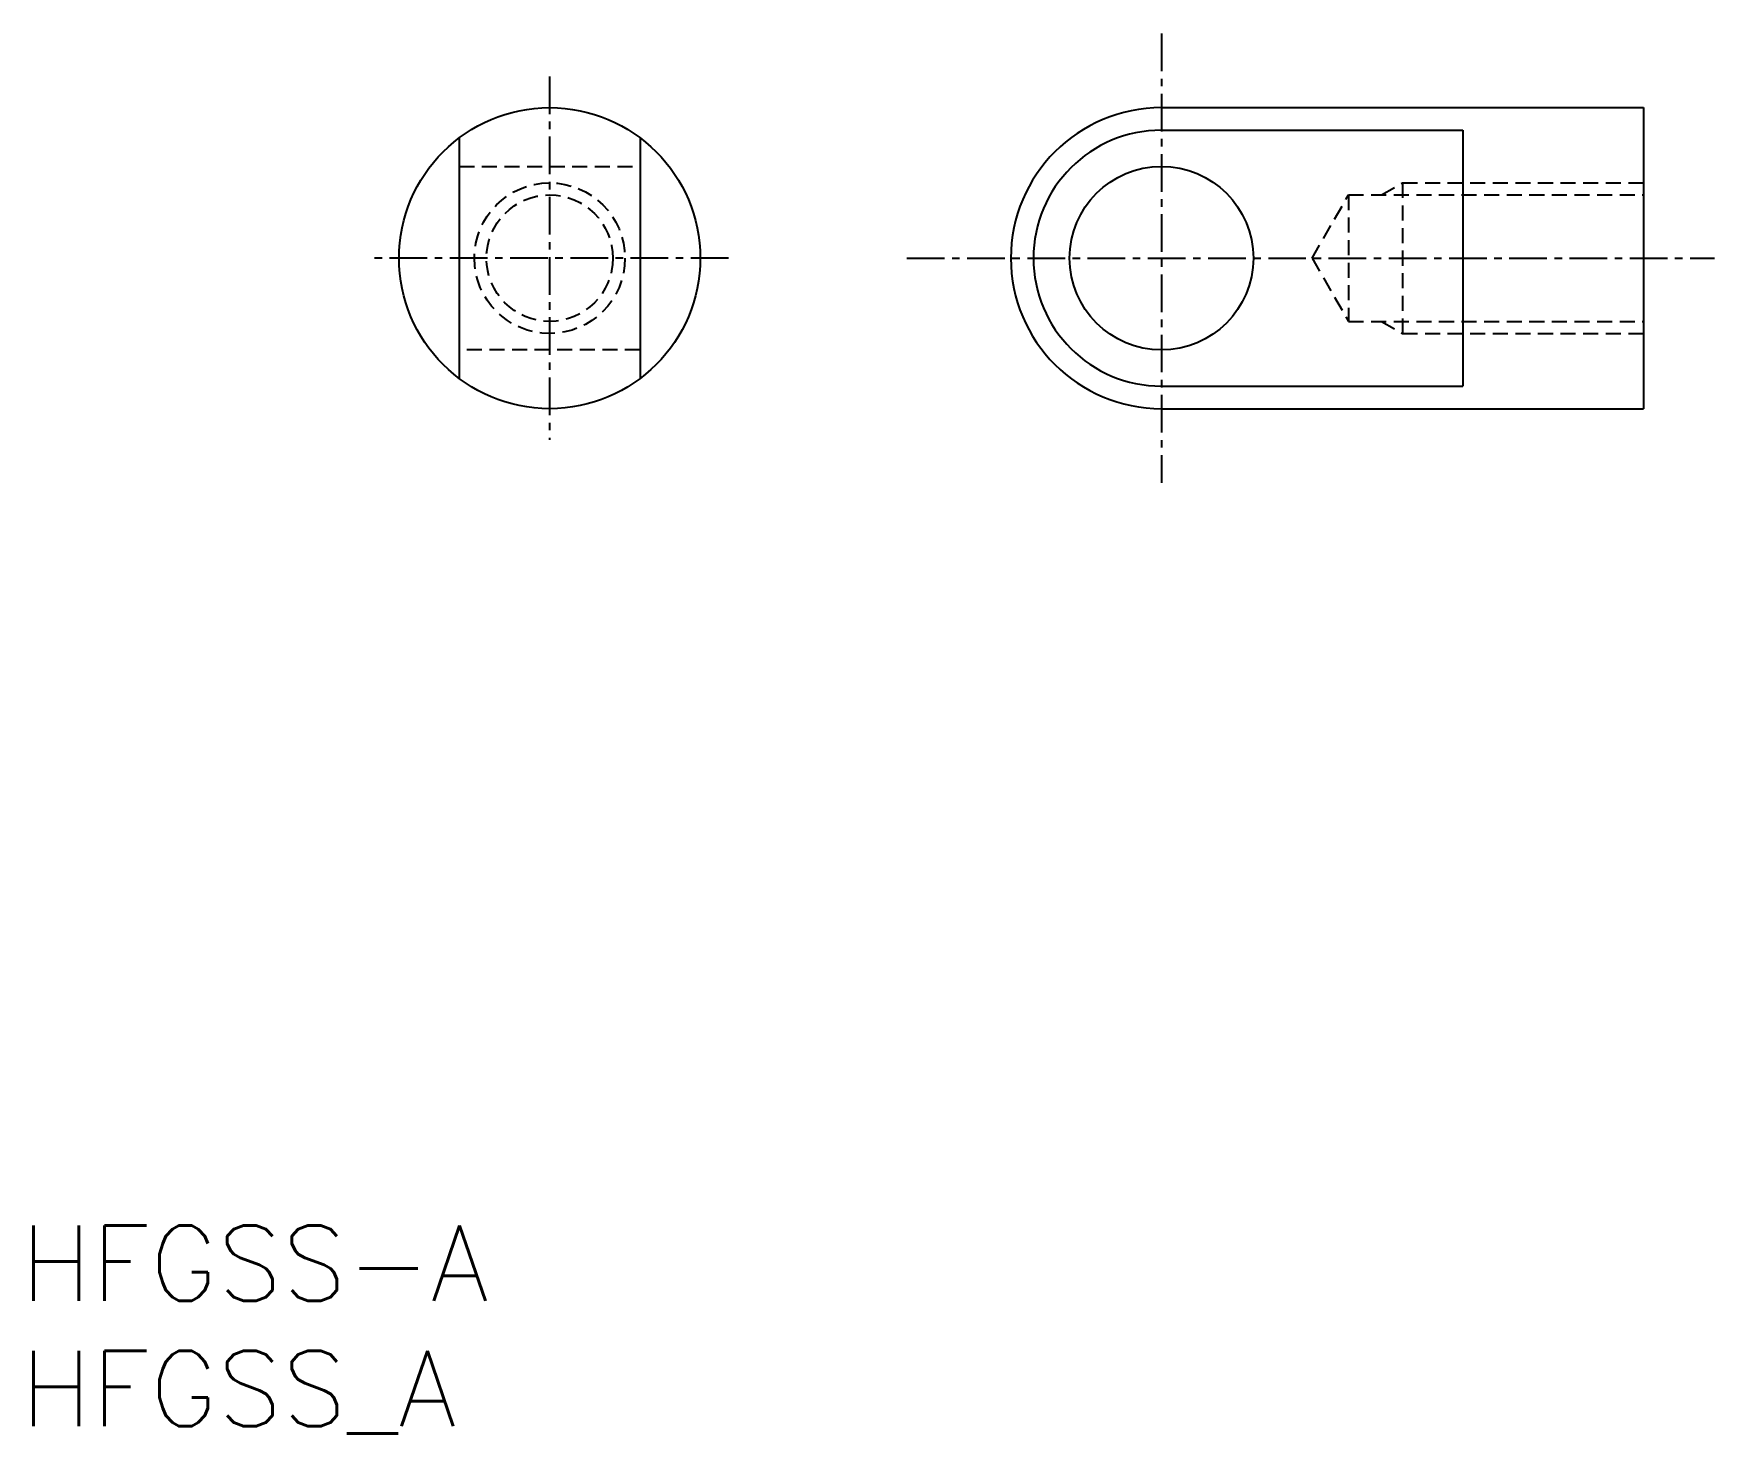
# Model space of a CAD drawing. Extents: x 56.8 to 112.6, y 175.1 to 221.6.
import ezdxf

# ---------------------------------------------------------------- set-up
doc = ezdxf.new("R2010")
doc.units = 0
doc.linetypes.add('CENTER', pattern=[2, 1.25, -0.25, 0.25, -0.25])
doc.linetypes.add('DASHED', pattern=[0.75, 0.5, -0.25])
doc.layers.get('0').update_dxf_attribs({"linetype": 'CONTINUOUS'})
doc.layers.add('CENTER', color=1, linetype='CENTER')
doc.styles.get("Standard").update_dxf_attribs({"font": 'txt.shx', "bigfont": 'bigfont.shx'})

msp = doc.modelspace()

# ---------------------------------------------------------------- linework, layer by layer
at = {"color": 7, "linetype": 'CONTINUOUS'}
for p, q in [((94.259, 219.185), (110.259, 219.185)), ((110.259, 219.185), (110.259, 209.185)), ((70.948, 218.185), (70.948, 210.185)), ((76.948, 218.185), (76.948, 210.185)), ((94.259, 218.435), (104.259, 218.435)), ((104.259, 218.435), (104.259, 209.935)), ((94.259, 209.935), (104.259, 209.935)), ((94.259, 209.185), (110.259, 209.185))]:
    msp.add_line(p, q, dxfattribs=at)
at = {"color": 3, "linetype": 'DASHED'}
for p, q in [((70.948, 217.235), (76.948, 217.235)), ((101.566, 216.285), (102.259, 216.685)), ((102.259, 216.685), (102.259, 211.685)), ((102.259, 216.685), (110.259, 216.685)), ((99.259, 214.185), (100.471, 216.285)), ((100.471, 216.285), (100.471, 212.085)), ((100.471, 216.285), (110.259, 216.285)), ((99.259, 214.185), (100.471, 212.085)), ((100.471, 212.085), (110.259, 212.085)), ((101.566, 212.085), (102.259, 211.685)), ((102.259, 211.685), (110.259, 211.685)), ((76.948, 211.135), (70.948, 211.135))]:
    msp.add_line(p, q, dxfattribs=at)
msp.add_polyline3d([(110.259, 216.685, 0), (110.259, 211.685, 0)])
at = {"color": 7, "linetype": 'CONTINUOUS'}
for centre, radius in [((73.948, 214.185), 5), ((94.259, 214.185), 3.05)]:
    msp.add_circle(centre, radius, dxfattribs=at)
at = {"color": 3, "linetype": 'DASHED'}
for radius in [2.5, 2.1]:
    msp.add_circle((73.948, 214.185), radius, dxfattribs=at)
at = {"color": 7, "linetype": 'CONTINUOUS'}
for radius in [5, 4.25]:
    msp.add_arc((94.259, 214.185), radius, 90, 270, dxfattribs=at)
at = {"layer": 'CENTER', "color": 1, "linetype": 'CENTER'}
for p, q in [((94.259, 221.644), (94.259, 206.725)), ((73.948, 220.221), (73.948, 208.148)), ((79.885, 214.185), (68.011, 214.185)), ((85.807, 214.185), (112.615, 214.185))]:
    msp.add_line(p, q, dxfattribs=at)

# ---------------------------------------------------------------- texts
at = {"color": 7, "linetype": 'CONTINUOUS'}
for s, p in [('HFGSS-A', (56.388, 179.553)), ('HFGSS_A ', (56.388, 175.387))]:
    msp.add_text(s, height=2.5, dxfattribs=at).set_placement(p)

doc.saveas('drawing.dxf')
